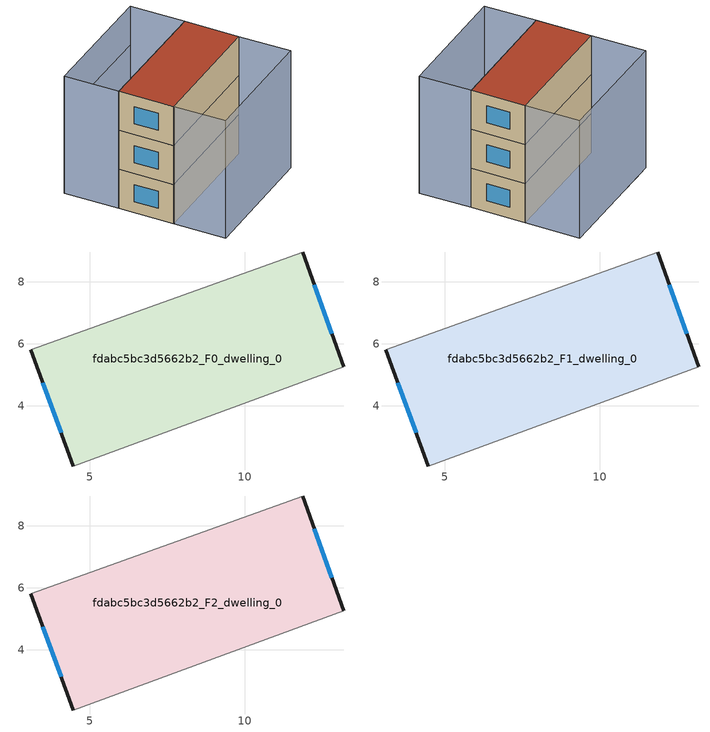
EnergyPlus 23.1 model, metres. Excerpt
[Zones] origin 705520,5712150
fdabc5bc3d5662b2_F0_dwelling_0
 floor ground (EU_floor_Construction): 11.87,8.96 13.19,5.26 4.47,2.06 3.1,5.81 z0
 wall outside (EU_wall_Construction): 3.1,5.81 4.47,2.06 / 13.19,5.26 11.87,8.96 z0:3
 wall adiabatic (EU_wall_Construction): 11.87,8.96 3.1,5.81 / 4.47,2.06 13.19,5.26 z0:3
 window (EU_Window_Construction): 3.49,4.74 4.08,3.13 / 12.82,6.32 12.25,7.91 z0.85:2.15
fdabc5bc3d5662b2_F1_dwelling_0
 floor to fdabc5bc3d5662b2_F0_dwelling_0 (EU_floor_Construction): 11.87,8.96 13.19,5.26 4.47,2.06 3.1,5.81 z3
 wall outside (EU_wall_Construction): 3.1,5.81 4.47,2.06 / 13.19,5.26 11.87,8.96 z3:6
 wall adiabatic (EU_wall_Construction): 11.87,8.96 3.1,5.81 / 4.47,2.06 13.19,5.26 z3:6
 window (EU_Window_Construction): 3.49,4.74 4.08,3.13 / 12.82,6.32 12.25,7.91 z3.85:5.15
fdabc5bc3d5662b2_F2_dwelling_0
 floor to fdabc5bc3d5662b2_F1_dwelling_0 (EU_floor_Construction): 11.87,8.96 13.19,5.26 4.47,2.06 3.1,5.81 z6
 wall outside (EU_wall_Construction): 3.1,5.81 4.47,2.06 / 13.19,5.26 11.87,8.96 z6:9
 wall adiabatic (EU_wall_Construction): 11.87,8.96 3.1,5.81 / 4.47,2.06 13.19,5.26 z6:9
 window (EU_Window_Construction): 3.49,4.74 4.08,3.13 / 12.82,6.32 12.25,7.91 z6.85:8.15
 roof outside (EU_roof_Construction): 13.19,5.26 11.87,8.96 3.1,5.81 4.47,2.06 z9
shading: 13.19,5.26 14.49,1.73 / 14.49,1.73 5.77,-1.47 / 5.77,-1.47 4.47,2.06 / 4.47,2.06 13.19,5.26 / 11.87,8.96 3.1,5.81 / 3.1,5.81 1.76,9.53 / 1.76,9.53 10.53,12.69 / 10.53,12.69 11.87,8.96 z0:9; 10.52,12.68 2.16,9.67 z0:6
[Building]
EU S2 Campaign: North Axis=0; Terrain=City; Solar Distribution=FullExterior
[Site:Location]
London: Latitude=51.5; Longitude=-0.5; Time Zone=0; Elevation=25
[SizingPeriod:WeatherFileDays]
AnnualSizingPeriod: Begin Month=1; Begin Day of Month=1; End Month=12; End Day of Month=31; Day of Week for Start Day=Monday; Use Weather File Daylight Saving Period=No; Use Weather File Rain and Snow Indicators=No
[MATERIAL]
EU_InternalMass_Material: Roughness=MediumRough; Thickness=0.1; Conductivity=1; Density=1800; Specific Heat=900; Thermal Absorptance=0.9; Solar Absorptance=0.7; Visible Absorptance=0.7
[MATERIAL:NOMASS] Roughness=MediumRough; Thermal Absorptance=0.9; Solar Absorptance=0.7; Visible Absorptance=0.7
Name | Thermal Resistance
EU_wall_NoMass | 0.71061
EU_roof_NoMass | 2.41608
EU_floor_NoMass | 1.75078
[WINDOWMATERIAL:SIMPLEGLAZINGSYSTEM]
EU_Window_SimpleGlazing: UFactor=2.64892; Solar Heat Gain Coefficient=0.76; Visible Transmittance=0.76
[CONSTRUCTION]
EU_wall_Construction: EU_wall_NoMass
EU_roof_Construction: EU_roof_NoMass
EU_floor_Construction: EU_floor_NoMass
EU_Window_Construction: EU_Window_SimpleGlazing
EU_InternalMass_Construction: EU_InternalMass_Material
[ZONE] Type=1; Multiplier=1; Ceiling Height=autocalculate; Floor Area=autocalculate; Part of Total Floor Area=Yes
Name | Volume
fdabc5bc3d5662b2_F0_dwelling_0 | 110.573
fdabc5bc3d5662b2_F1_dwelling_0; fdabc5bc3d5662b2_F2_dwelling_0 | 110.572
[INTERNALMASS] Construction=EU_InternalMass_Construction; Surface Area=36.8577
Name | Zone or ZoneList
fdabc5bc3d5662b2_F0_dwelling_0_EU_InternalMass | fdabc5bc3d5662b2_F0_dwelling_0
fdabc5bc3d5662b2_F1_dwelling_0_EU_InternalMass | fdabc5bc3d5662b2_F1_dwelling_0
fdabc5bc3d5662b2_F2_dwelling_0_EU_InternalMass | fdabc5bc3d5662b2_F2_dwelling_0
[OTHEREQUIPMENT] Fuel Type=Electricity; Design Level Calculation Method=Watts/Area; Power per Zone Floor Area=1; Fraction Latent=0; Fraction Radiant=0; Fraction Lost=0; Carbon Dioxide Generation Rate=0; EndUse Subcategory=EU_Step8_InternalGains
Name | Zone or ZoneList or Space or SpaceList | Schedule
EU_Step8_InternalGain_fdabc5bc3d5662b2_F0_dwelling_0_f000 | fdabc5bc3d5662b2_F0_dwelling_0 | EU_Step8_GainSchedule_fdabc5bc3d5662b2_F0_dwelling_0_f000
EU_Step8_InternalGain_fdabc5bc3d5662b2_F1_dwelling_0_f000 | fdabc5bc3d5662b2_F1_dwelling_0 | EU_Step8_GainSchedule_fdabc5bc3d5662b2_F1_dwelling_0_f000
EU_Step8_InternalGain_fdabc5bc3d5662b2_F2_dwelling_0_f000 | fdabc5bc3d5662b2_F2_dwelling_0 | EU_Step8_GainSchedule_fdabc5bc3d5662b2_F2_dwelling_0_f000
[ZONEVENTILATION:DESIGNFLOWRATE] Schedule=EU_AlwaysOn; Design Flow Rate Calculation Method=AirChanges/Hour; Air Changes per Hour=0.496673; Ventilation Type=Natural; Fan Pressure Rise=0; Fan Total Efficiency=1; Constant Term Coefficient=1; Temperature Term Coefficient=0; Velocity Term Coefficient=0; Velocity Squared Term Coefficient=0; Minimum Indoor Temperature=-100; Maximum Indoor Temperature=100; Delta Temperature=-100; Minimum Outdoor Temperature=-100; Maximum Outdoor Temperature=100; Maximum Wind Speed=40
Name | Zone or ZoneList or Space or SpaceList
EU_ConstantAir_fdabc5bc3d5662b2_F0_dwelling_0 | fdabc5bc3d5662b2_F0_dwelling_0
EU_ConstantAir_fdabc5bc3d5662b2_F1_dwelling_0 | fdabc5bc3d5662b2_F1_dwelling_0
EU_ConstantAir_fdabc5bc3d5662b2_F2_dwelling_0 | fdabc5bc3d5662b2_F2_dwelling_0
[HVACTEMPLATE:THERMOSTAT] Constant Heating Setpoint=20; Constant Cooling Setpoint=50
EU_HeatOnly_fdabc5bc3d5662b2_F0_dwelling_0; EU_HeatOnly_fdabc5bc3d5662b2_F1_dwelling_0; EU_HeatOnly_fdabc5bc3d5662b2_F2_dwelling_0
[HVACTEMPLATE:ZONE:IDEALLOADSAIRSYSTEM] System Availability Schedule=EU_AlwaysOn; Maximum Heating Supply Air Temperature=50; Minimum Cooling Supply Air Temperature=13; Maximum Heating Supply Air Humidity Ratio=0.0156; Minimum Cooling Supply Air Humidity Ratio=0.0077; Heating Limit=NoLimit; Cooling Limit=NoLimit; Heating Availability Schedule=EU_AlwaysOn; Cooling Availability Schedule=EU_CoolingOff; Dehumidification Control Type=ConstantSensibleHeatRatio; Cooling Sensible Heat Ratio=0.7; Dehumidification Setpoint=60; Humidification Control Type=None; Humidification Setpoint=30; Outdoor Air Method=None; Outdoor Air Flow Rate per Person=0.00944; Outdoor Air Flow Rate per Zone Floor Area=0; Outdoor Air Flow Rate per Zone=0; Demand Controlled Ventilation Type=None; Outdoor Air Economizer Type=NoEconomizer; Heat Recovery Type=None; Sensible Heat Recovery Effectiveness=0.7; Latent Heat Recovery Effectiveness=0.65
Name | Template Thermostat
fdabc5bc3d5662b2_F0_dwelling_0 | EU_HeatOnly_fdabc5bc3d5662b2_F0_dwelling_0
fdabc5bc3d5662b2_F1_dwelling_0 | EU_HeatOnly_fdabc5bc3d5662b2_F1_dwelling_0
fdabc5bc3d5662b2_F2_dwelling_0 | EU_HeatOnly_fdabc5bc3d5662b2_F2_dwelling_0
[SIZING:ZONE] Zone Cooling Design Supply Air Temperature Input Method=SupplyAirTemperature; Zone Cooling Design Supply Air Temperature=13; Zone Heating Design Supply Air Temperature Input Method=SupplyAirTemperature; Zone Heating Design Supply Air Temperature=50; Zone Cooling Design Supply Air Humidity Ratio=0.008; Zone Heating Design Supply Air Humidity Ratio=0.008; Cooling Design Air Flow Method=DesignDay; Cooling Design Air Flow Rate=0; Cooling Minimum Air Flow per Zone Floor Area=0.000762; Cooling Minimum Air Flow=0; Cooling Minimum Air Flow Fraction=0.2; Heating Design Air Flow Method=DesignDay; Heating Design Air Flow Rate=0; Heating Maximum Air Flow per Zone Floor Area=0.002032; Heating Maximum Air Flow=0.141576; Heating Maximum Air Flow Fraction=0.3; Account for Dedicated Outdoor Air System=No; Dedicated Outdoor Air System Control Strategy=NeutralSupplyAir; Dedicated Outdoor Air Low Setpoint Temperature for Design=autosize; Dedicated Outdoor Air High Setpoint Temperature for Design=autosize; Zone Load Sizing Method=Sensible Load Only No Latent Load; Zone Latent Cooling Design Supply Air Humidity Ratio Input Method=HumidityRatioDifference; Zone Cooling Design Supply Air Humidity Ratio Difference=0.005; Zone Latent Heating Design Supply Air Humidity Ratio Input Method=HumidityRatioDifference; Zone Humidification Design Supply Air Humidity Ratio Difference=0.005
fdabc5bc3d5662b2_F0_dwelling_0; fdabc5bc3d5662b2_F1_dwelling_0; fdabc5bc3d5662b2_F2_dwelling_0
[SCHEDULE:CONSTANT]
Name | Hourly Value
EU_AlwaysOn | 1
EU_CoolingOff | 0
[SCHEDULE:FILE] Column Number=1; Rows to Skip at Top=0; Number of Hours of Data=8760; Column Separator=Comma; Interpolate to Timestep=No; Minutes per Item=60; Adjust Schedule for Daylight Savings=Yes
Name | File
EU_Step8_GainSchedule_fdabc5bc3d5662b2_F0_dwelling_0_f000 | ../../schedules/fdabc5bc3d5662b2/fdabc5bc3d5662b2_F0_dwelling_0_f000_gain.csv
EU_Step8_GainSchedule_fdabc5bc3d5662b2_F1_dwelling_0_f000 | ../../schedules/fdabc5bc3d5662b2/fdabc5bc3d5662b2_F1_dwelling_0_f000_gain.csv
EU_Step8_GainSchedule_fdabc5bc3d5662b2_F2_dwelling_0_f000 | ../../schedules/fdabc5bc3d5662b2/fdabc5bc3d5662b2_F2_dwelling_0_f000_gain.csv
